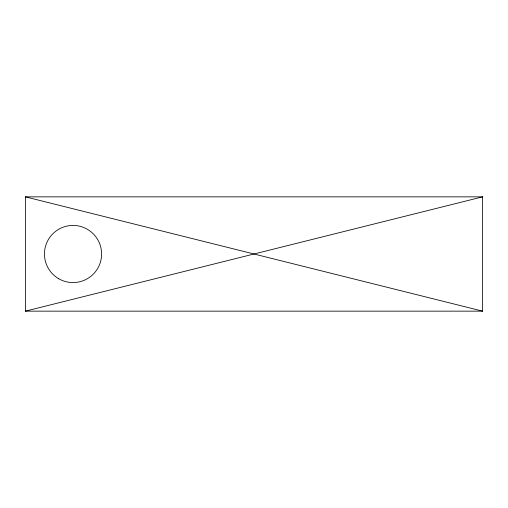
<?xml version="1.0" encoding="UTF-8"?>
<svg xmlns="http://www.w3.org/2000/svg" width="508" height="508" viewBox="0 0 508 508"><rect width="100%" height="100%" fill="white"/><g stroke="black" fill="none" stroke-linecap="round" stroke-linejoin="round"><path stroke-width="0.76" d="M25.4 311.15L482.6 196.85L482.6 311.15L25.4 311.15L25.4 196.85L482.6 196.85M25.4 196.85L482.6 311.15M58.738 278.746A28.575 28.575 0 0 0 101.6 254A28.575 28.575 0 0 0 58.738 229.254A28.575 28.575 0 0 0 58.738 278.746"/></g></svg>
